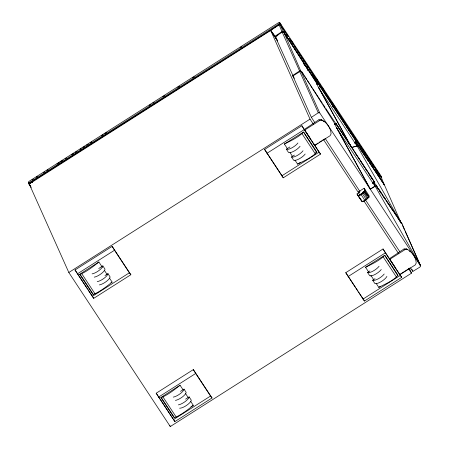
<?xml version="1.0" encoding="UTF-8"?>
<svg xmlns="http://www.w3.org/2000/svg" width="449" height="449" viewBox="0 0 449 449"><rect width="100%" height="100%" fill="white"/><g stroke="black" fill="none" stroke-linecap="round" stroke-linejoin="round"><path stroke-width="0.67" d="M397.556 217.597L401.389 223.434L357.062 145.818L355.513 142.002M373.489 182.187L375.038 186.004L420.606 265.926L419.905 267.093L412.85 271.398L410.532 267.907M31.228 187.53L28.921 184.028L28.781 183.08L29.612 182.367L279.014 23.775L280.03 23.314L280.821 24.117L279.929 24.841L280.03 23.314L279.648 22.45L278.661 22.624L28.961 181.402L28.394 182.221L29.303 184.331M368.825 195.309L368.691 196.539L369.112 197.122L366.305 199.592L362.382 201.753L361.574 201.068L357.808 195.354L362.382 201.753L357.034 193.946L359.127 192.615L358.706 191.678L364.15 188.215L368.825 195.309L369.112 197.122L364.077 191.768L362.365 192.75M279.014 23.775L278.734 24.97L270.68 30.448L29.23 184L68.82 272.498L170.289 426.55L411.492 273.172L409.224 268.07M279.929 24.841L280.041 24.437L280.861 24.953M355.939 141.014L356.248 141.603L354.328 143.04L355.485 142.524L355.939 141.014L355.333 139.903L315.22 79.063L313.991 76.543M373.916 181.2L373.461 182.709L372.305 183.226L374.225 181.789L373.31 180.088L336.862 124.715L335.925 123.458L334.645 123.492L335.975 126.697L338.136 130.283L373.736 184.337L375.375 186.178L370.285 189.181L319.682 112.828L300.864 70.981L292.871 75.971L311.382 117.352L314.828 122.611M294.954 160.119L297.603 164.138C304.214 160.675 312.004 157.616 316.842 151.987L303.558 132.057L284.369 144.039L287.394 148.636M376.127 283.358L378.776 287.377C385.388 283.914 393.178 280.855 398.016 275.226L384.726 255.296L365.542 267.284L368.943 272.448M304.714 64.218L304.136 64.134L304.242 63.618L303.951 63.994L304.242 63.618L305.78 65.756L308.412 70.263L307.913 70.235L308.412 70.263L307.896 70.061L308.272 69.881M307.486 69.292L307.739 68.921L306.796 68.113M367.967 197.532L367.243 198.52L363.611 193.003L364.077 191.768L365.278 190.601L364.15 188.215L364.93 190.831L368.691 196.539L364.077 191.768L361.209 194.776L357.887 195.472L357.034 193.946M367.894 197.56L366.305 199.592L363.381 201.489L364.829 200.142M284.369 144.039C291.064 140.694 298.321 137.411 303.558 132.057L316.685 152.48M365.542 267.284C372.238 263.933 379.495 260.65 384.726 255.296L397.859 275.725M355.485 142.524L356.248 141.603L317.948 83.273L316.668 83.301L317.999 86.511L320.159 90.097L355.76 144.151L357.398 145.987L351.556 147.519L350.405 145.773M365.806 199.356L364.841 200.293L361.209 194.776L359.172 195.124M98.881 261.992C93.083 266.684 86.96 271.449 80.135 274.395L79.698 274.272L98.881 261.992L102.282 267.155M109.472 278.066L112.115 282.084C106.318 286.776 100.2 291.541 93.37 294.488L92.932 294.364L79.698 274.272M180.055 385.231C174.257 389.923 168.134 394.688 161.309 397.634L160.871 397.511L180.055 385.231L183.08 389.822M190.645 401.305L193.289 405.324C187.491 410.016 181.374 414.781 174.543 417.727L174.105 417.604L160.871 397.511M313.497 124.395L310.023 119.12L270.68 30.448L275.08 36.189L281.966 31.632L283.33 31.744L283.835 32.233L304.865 64.022M293.433 76.678L275.299 36.683L282.191 32.126L283.33 31.744L284.189 32.625L282.191 32.126L299.556 70.953L300.852 71.178L283.835 32.233L282.191 32.126M292.669 75.511L299.556 70.953M311.382 117.352L318.274 112.794L319.682 112.828M110.954 282.831L112.115 282.084M190.965 406.811L193.289 405.324M32.087 179.875L33.271 179.123M36.229 177.237L37.413 176.485M43.334 172.725L44.518 171.973M46.887 170.468L48.071 169.716M56.95 164.076L59.313 162.572M60.497 161.82L62.866 160.315M65.234 158.811L66.418 158.059M71.745 154.669L73.524 153.541M75.297 152.413L77.071 151.285M80.034 149.405L81.218 148.653M82.992 147.525L84.766 146.396M86.545 145.268L88.318 144.14M90.097 143.012L91.871 141.884M101.339 135.862L103.118 134.734M104.892 133.606L106.671 132.477M149.287 105.397L150.471 104.645M152.84 103.141L154.024 102.389M162.903 96.743L164.676 95.615M177.697 87.342L179.477 86.214M192.498 77.935L194.271 76.807M240.44 47.471L241.624 46.718M68.82 272.498L310.023 119.12M75.022 269.978L112.166 246.361L130.85 274.726L93.706 298.349L75.022 269.978L87.224 288.505M313.537 143.467L320.547 154.102L283.28 177.804L264.596 149.433L301.863 125.737L310.079 138.213M318.93 119.72L304.31 129.458L314.76 145.465L330.133 135.693L331.098 133.785C330.79 127.769 326.569 122.077 321.097 119.636L318.93 119.72L320.014 120.326L322.174 120.242M77.374 273.856L114.517 250.239L112.166 246.361M266.942 153.311L304.209 129.615L301.863 125.737M304.641 130.103L320.014 120.326M98.735 268.513L102.843 265.898L104.999 269.17A7.453 2.335 -33.4 0 1 101.014 273.856A7.453 2.335 -33.4 0 1 94.256 277.145M300.067 146.273A7.453 2.335 -33.4 0 1 294.016 151.133A7.453 2.335 -33.4 0 1 288.527 152.464L286.378 149.191L289.897 146.958M105.021 275.529L107.956 273.66L110.106 276.932A7.453 2.335 -33.4 0 1 106.127 281.618A7.453 2.335 -33.4 0 1 99.369 284.907M305.18 154.035A7.453 2.335 -33.4 0 1 299.124 158.89A7.453 2.335 -33.4 0 1 293.64 160.226L291.491 156.954L294.421 155.09M318.133 143.029L314.76 145.465M319.284 142.299L321.579 140.84M322.724 140.11L324.447 139.016M92.23 296.419L129.374 272.796L130.85 274.726M281.798 175.873L319.071 152.172L320.547 154.102M362.405 192.43L365.278 190.601L364.077 191.768L367.978 197.981L366.305 199.592L362.236 193.424L359.705 194.524M156.196 393.217L193.339 369.6L212.023 397.966L174.88 421.589L156.196 393.217L172.977 418.692M409.567 268.244L399.812 274.451L401.72 277.342L364.453 301.043L345.769 272.672L383.036 248.976L395.62 268.081M158.548 397.101L195.691 373.478L193.339 369.6M348.115 276.55L385.382 252.854L383.036 248.976M404.049 248.948L389.429 258.691L399.879 274.698L415.252 264.921L416.217 263.013C415.909 257.013 411.688 251.277 406.216 248.864L404.049 248.948L405.127 249.554L407.294 249.47L406.216 248.864M180.498 391.376L184.017 389.143L186.167 392.409A7.453 2.335 -33.4 0 1 182.187 397.101A7.453 2.335 -33.4 0 1 175.43 400.385M381.24 269.512A7.453 2.335 -33.4 0 1 375.19 274.373A7.453 2.335 -33.4 0 1 369.701 275.703L367.551 272.431L369.897 270.943M389.76 259.331L405.127 249.554M185.611 399.139L189.13 396.899L191.28 400.171A7.453 2.335 -33.4 0 1 186.61 405.352A7.453 2.335 -33.4 0 1 179.617 408.192M386.903 276.382A7.453 2.335 -33.4 0 1 381.027 281.725A7.453 2.335 -33.4 0 1 374.814 283.465L372.659 280.193L375.01 278.706M173.404 419.658L210.547 396.04L212.023 397.966M362.972 299.113L400.244 275.411L401.72 277.342M297.603 164.138L300.516 162.297M315.675 152.722L316.842 151.987M378.776 287.377L380.528 286.271M316.567 84.614L318.1 83.682L316.685 83.615L317.948 83.273L318.885 84.53M334.544 124.805L336.077 123.873L335.925 123.458L334.662 123.801L336.077 123.873L374.225 181.789L373.461 182.709L372.479 182.603M358.79 195.467L363.611 193.003L362.321 193.525M316.887 83.845L317.948 83.273M334.864 124.036L335.925 123.458M275.299 36.683L277.841 35.527M304.175 64.488L304.512 64.347L308.188 70.1M351.556 147.519L318.476 87.241L351.556 147.519L357.062 145.818M375.218 168.745L380.606 176.928L381.403 176.822L381.757 177.759L380.965 175.845L279.648 22.45M29.988 183.276L29.612 182.367L32.294 182.277L30.891 182.294L278.734 24.97L280.821 24.117L280.917 25.576M305.197 65.526L304.742 65.481L304.164 63.651M318.173 83.565L316.668 83.301L317.219 83.705M335.65 123.666L334.645 123.492L335.195 123.89M321.097 119.636L324.307 121.758M305.932 66.738L306.936 67.586M409.426 250.985L410.341 251.827M333.107 106.076L350.826 133.117L352.465 134.953M350.731 132.034L312.695 74.321A11.814 1.414 44.8 0 0 313.537 76.207L314.541 77.716M355.428 140.874L384.361 184.792L401.181 223.102M373.691 182.608L374.483 183.759M376.464 186.638L378.047 188.945M379.231 190.673L381.212 193.553M382.004 194.703L385.169 199.311M385.96 200.467L387.942 203.346M388.733 204.497L402.192 224.085L420.606 265.926L405.183 231.426M277.364 40.253L270.68 30.448L277.622 40.994M355.698 142.44L356.484 143.601M357.662 145.341L359.621 148.243M360.407 149.405L368.657 161.589M369.443 162.746L384.361 184.792L355.445 141.384M373.821 182.137L402.192 224.085M355.771 139.521L356.938 141.25M358.487 143.557L359.649 145.285M360.816 147.008L381.369 177.54L384.243 184.904L383.783 184.045M381.369 177.54L350.383 130.917L349.569 130.305C350.265 130.569 353.363 136.917 351.758 134.223M29.612 182.367L30.386 183.534M288.23 36.638L281.304 26.154L285.536 32.586M289.386 38.384L374.494 167.612M365.379 199.749L399.728 251.592M286.692 34.337L288.23 36.678M289.386 38.429L293.618 44.861M294.387 46.028L296.312 48.947M297.081 50.12L317.87 81.673M318.638 82.841L342.116 118.491M342.884 119.659L358.285 143.035M359.436 144.786L366.367 155.303M367.136 156.477L369.061 159.395M369.83 160.562L371.755 163.487M372.524 164.654L374.449 167.578M306.016 65.767L307.548 68.091M308.699 69.836L317.886 83.789M319.419 86.113L320.569 87.858M332.44 105.88L333.59 107.625M302.082 72.525L304.001 75.432M304.764 76.594L306.684 79.501M307.453 80.663L309.367 83.57M310.136 84.732L312.055 87.639M312.818 88.801L322.41 103.337M323.173 104.499L325.093 107.406M325.862 108.568L340.819 131.243M342.351 133.566L343.502 135.312M345.034 137.635L346.185 139.381M347.722 141.704L348.867 143.45M358.706 191.678L359.43 192.773M323.527 139.622L359.02 193.513M364.038 201.124L398.375 253.258M408.405 268.485L411.492 273.172M304.209 129.615L319.071 152.172M385.382 252.854L400.244 275.411M302.11 133.83L315.344 153.923M383.283 257.069L396.518 277.162M290.037 152.654L292.686 156.673M370.835 275.321L373.86 279.912M264.596 149.433L283.28 177.804M345.769 272.672L355.299 287.147M356.063 288.303L357.971 291.199M358.729 292.355L364.453 301.043M114.517 250.239L129.374 272.796M195.691 373.478L210.547 396.04M104.555 270.601L107.199 274.62M185.347 393.268L188.372 397.859M29.23 184L30.392 185.757M30.072 185.499L30.841 186.666M81.886 273.868L95.121 293.966M163.06 397.107L176.294 417.205M80.135 274.395L93.37 294.488M161.309 397.634L174.543 417.727M87.987 289.661L93.706 298.349M173.735 419.849L174.88 421.589M292.041 41.678L293.197 43.43M316.264 78.502L317.421 80.253M319.727 83.761L320.496 84.934M322.421 87.852L323.19 89.025M331.648 101.884L336.643 109.483M376.026 169.941L380.606 176.928M355.389 153.356L356.54 155.107M358.072 157.447L359.222 159.199M360.755 161.533L361.905 163.284M363.056 165.036L364.588 167.37M365.739 169.127L367.271 171.462M368.421 173.213L369.954 175.548M370.722 176.715L372.636 179.639M373.405 180.807L374.937 183.141M376.088 184.893L377.62 187.227M378.389 188.395L380.303 191.319M381.072 192.486L382.991 195.405M383.755 196.572L385.674 199.491M387.206 201.831L390.658 207.084M391.421 208.252L393.341 211.17M394.873 213.511L396.024 215.262M420.118 265.207L370.285 189.181L336.453 127.432L370.285 189.181L375.038 186.004M275.08 36.189L275.843 37.357M275.68 37.267L276.449 38.44M292.871 75.971L294.404 78.311M325.16 138.393L359.991 191.583M316.837 83.116L283.835 32.233L306.218 67.002M307.352 68.77L316.079 82.324M301.683 71.498L334.09 122.521M312.886 74.063L313.312 74.972M283.33 31.744L280.041 24.437L279.053 24.611L281.966 31.632M299.685 71.402L318.274 112.794M402.613 225.673L404.611 230.146M411.997 269.49L412.85 271.398M169.716 425.276L170.289 426.55M28.394 182.221L28.781 183.08M297.911 143.001A7.453 2.335 -33.4 0 1 291.861 147.861A7.453 2.335 -33.4 0 1 286.378 149.191M303.024 150.763A7.453 2.335 -33.4 0 1 296.974 155.623A7.453 2.335 -33.4 0 1 291.491 156.954M379.085 266.24A7.453 2.335 -33.4 0 1 373.035 271.101A7.453 2.335 -33.4 0 1 367.551 272.431M384.198 274.002A7.453 2.335 -33.4 0 1 378.148 278.863A7.453 2.335 -33.4 0 1 372.659 280.193M102.843 265.898A7.453 2.335 -33.4 0 1 98.859 270.59A7.453 2.335 -33.4 0 1 92.101 273.873M107.956 273.66A7.453 2.335 -33.4 0 1 103.972 278.352A7.453 2.335 -33.4 0 1 97.214 281.635M184.017 389.143A7.453 2.335 -33.4 0 1 180.032 393.829A7.453 2.335 -33.4 0 1 173.275 397.112M189.13 396.899A7.453 2.335 -33.4 0 1 185.145 401.591A7.453 2.335 -33.4 0 1 178.388 404.875M32.289 182.283L30.891 182.294L32.294 182.283"/></g></svg>
